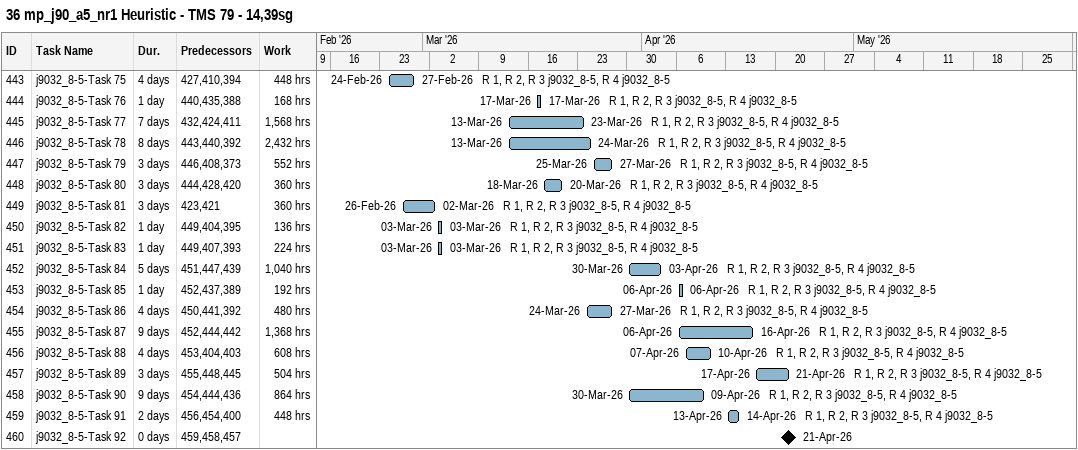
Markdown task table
36 mp_j90_a5_nr1 Heuristic - TMS 79 - 14,39sg

| ID | Task | Duration | Start | Finish | Predecessors | Resources | Work (h) |
|---|---|---|---|---|---|---|---|
| 443 | j9032_8-5-Task 75 | 4d | 2026-02-24 | 2026-02-27 | 427, 410, 394 | R 1, R 2, R 3 j9032_8-5, R 4 j9032_8-5 | 448 |
| 444 | j9032_8-5-Task 76 | 1d | 2026-03-17 | 2026-03-17 | 440, 435, 388 | R 1, R 2, R 3 j9032_8-5, R 4 j9032_8-5 | 168 |
| 445 | j9032_8-5-Task 77 | 7d | 2026-03-13 | 2026-03-23 | 432, 424, 411 | R 1, R 2, R 3 j9032_8-5, R 4 j9032_8-5 | 1568 |
| 446 | j9032_8-5-Task 78 | 8d | 2026-03-13 | 2026-03-24 | 443, 440, 392 | R 1, R 2, R 3 j9032_8-5, R 4 j9032_8-5 | 2432 |
| 447 | j9032_8-5-Task 79 | 3d | 2026-03-25 | 2026-03-27 | 446, 408, 373 | R 1, R 2, R 3 j9032_8-5, R 4 j9032_8-5 | 552 |
| 448 | j9032_8-5-Task 80 | 3d | 2026-03-18 | 2026-03-20 | 444, 428, 420 | R 1, R 2, R 3 j9032_8-5, R 4 j9032_8-5 | 360 |
| 449 | j9032_8-5-Task 81 | 3d | 2026-02-26 | 2026-03-02 | 423, 421 | R 1, R 2, R 3 j9032_8-5, R 4 j9032_8-5 | 360 |
| 450 | j9032_8-5-Task 82 | 1d | 2026-03-03 | 2026-03-03 | 449, 404, 395 | R 1, R 2, R 3 j9032_8-5, R 4 j9032_8-5 | 136 |
| 451 | j9032_8-5-Task 83 | 1d | 2026-03-03 | 2026-03-03 | 449, 407, 393 | R 1, R 2, R 3 j9032_8-5, R 4 j9032_8-5 | 224 |
| 452 | j9032_8-5-Task 84 | 5d | 2026-03-30 | 2026-04-03 | 451, 447, 439 | R 1, R 2, R 3 j9032_8-5, R 4 j9032_8-5 | 1040 |
| 453 | j9032_8-5-Task 85 | 1d | 2026-04-06 | 2026-04-06 | 452, 437, 389 | R 1, R 2, R 3 j9032_8-5, R 4 j9032_8-5 | 192 |
| 454 | j9032_8-5-Task 86 | 4d | 2026-03-24 | 2026-03-27 | 450, 441, 392 | R 1, R 2, R 3 j9032_8-5, R 4 j9032_8-5 | 480 |
| 455 | j9032_8-5-Task 87 | 9d | 2026-04-06 | 2026-04-16 | 452, 444, 442 | R 1, R 2, R 3 j9032_8-5, R 4 j9032_8-5 | 1368 |
| 456 | j9032_8-5-Task 88 | 4d | 2026-04-07 | 2026-04-10 | 453, 404, 403 | R 1, R 2, R 3 j9032_8-5, R 4 j9032_8-5 | 608 |
| 457 | j9032_8-5-Task 89 | 3d | 2026-04-17 | 2026-04-21 | 455, 448, 445 | R 1, R 2, R 3 j9032_8-5, R 4 j9032_8-5 | 504 |
| 458 | j9032_8-5-Task 90 | 9d | 2026-03-30 | 2026-04-09 | 454, 444, 436 | R 1, R 2, R 3 j9032_8-5, R 4 j9032_8-5 | 864 |
| 459 | j9032_8-5-Task 91 | 2d | 2026-04-13 | 2026-04-14 | 456, 454, 400 | R 1, R 2, R 3 j9032_8-5, R 4 j9032_8-5 | 448 |
| 460 | j9032_8-5-Task 92 | 0d | 2026-04-21 | 2026-04-21 | 459, 458, 457 |  |  |
